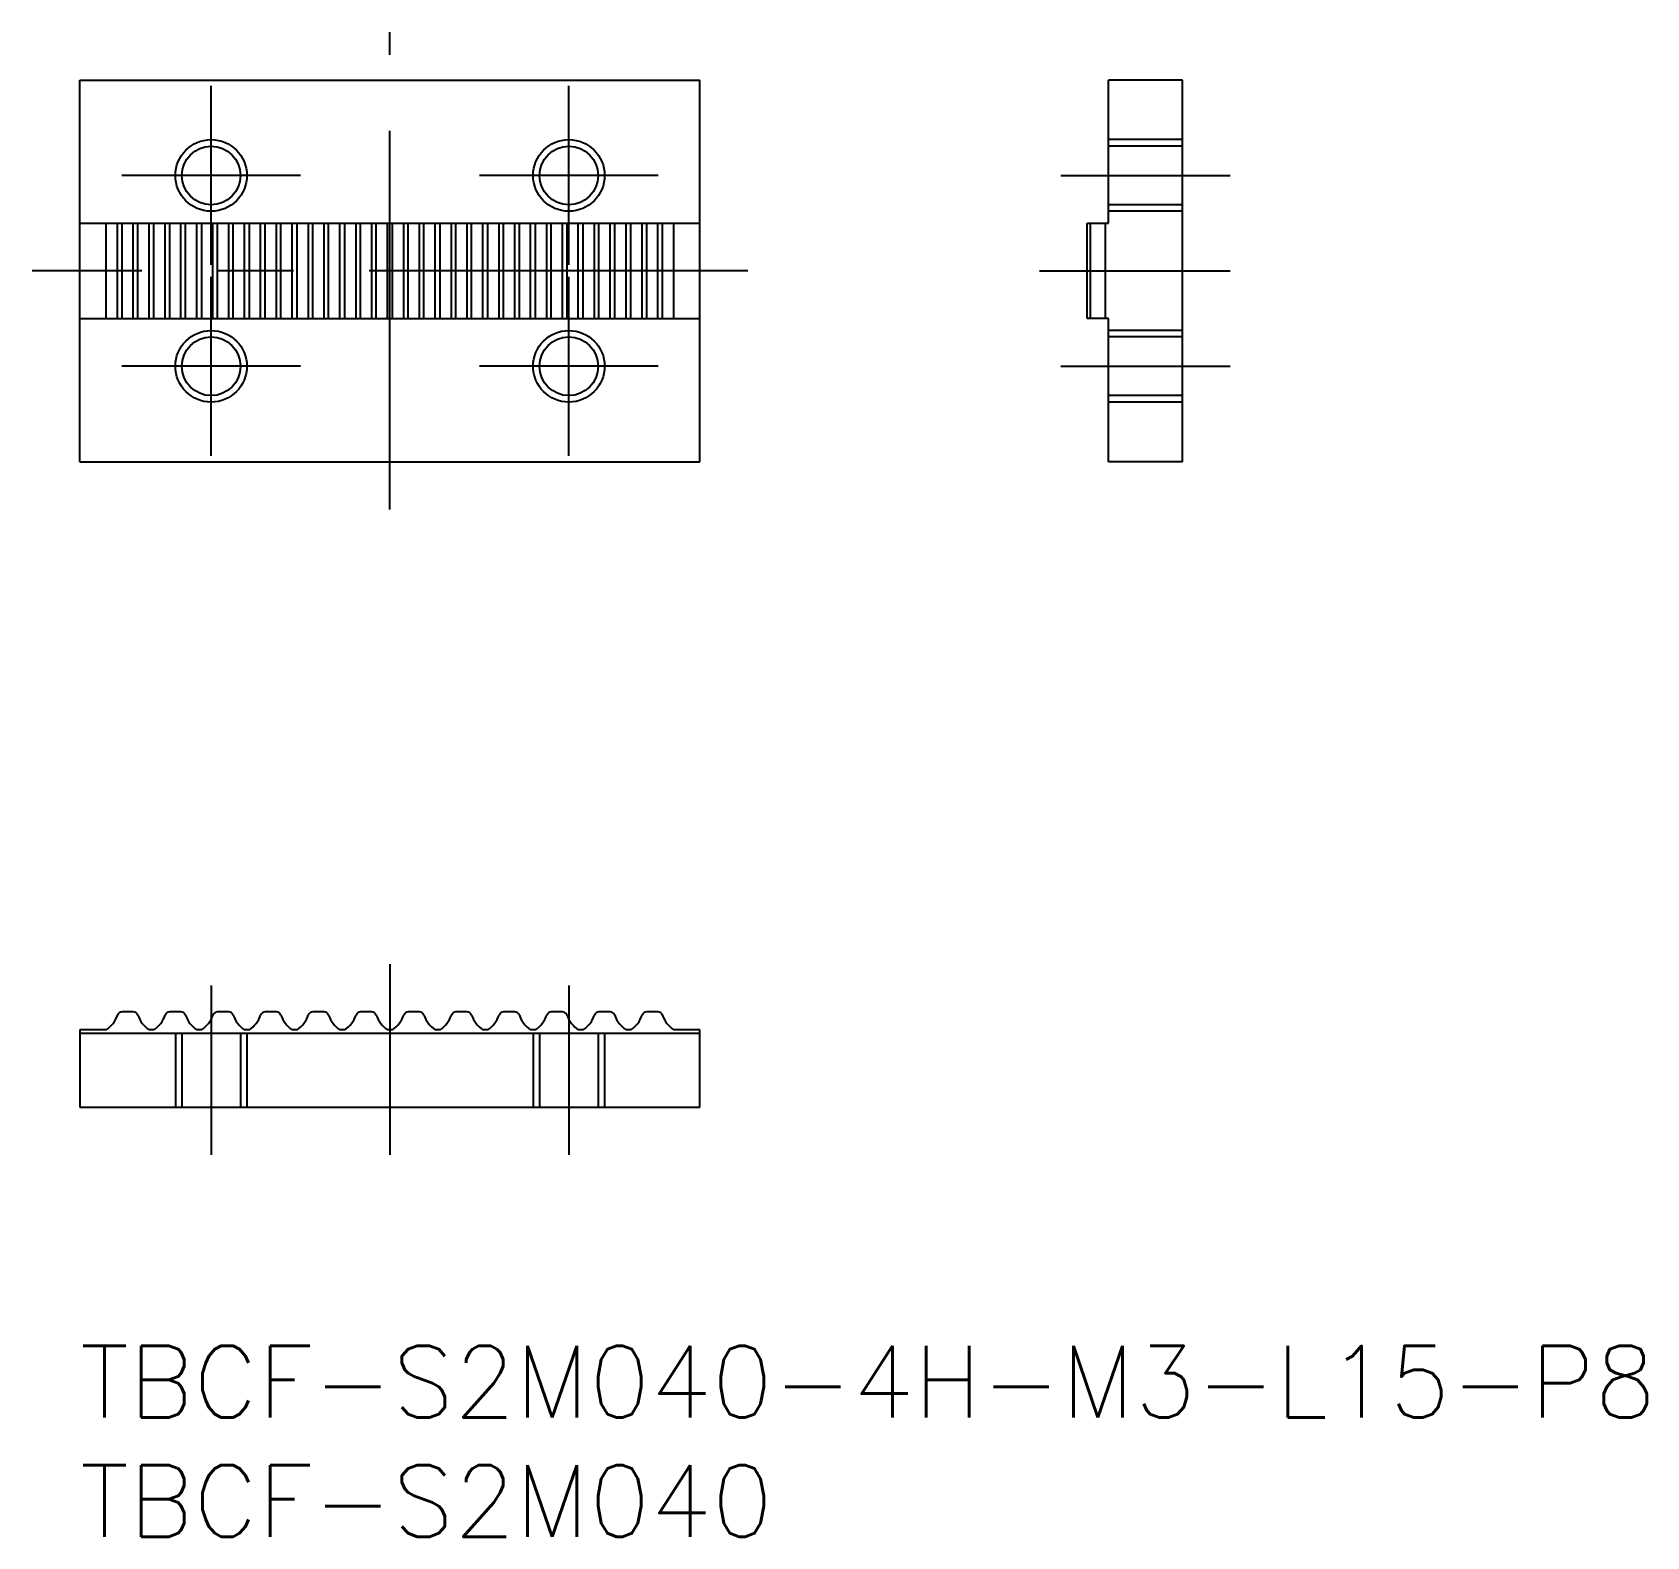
# Model space of a CAD drawing. Extents: x -2 to 65.7, y -8 to 55.1.
import ezdxf

# ---------------------------------------------------------------- set-up
doc = ezdxf.new("R2010")
doc.units = 0
doc.header["$LTSCALE"] = 0.5
doc.linetypes.add('CENTER', pattern=[50.8, 31.75, -6.35, 6.35, -6.35])
doc.linetypes.add('DASHED', pattern=[19.05, 12.7, -6.35])
for name, color, linetype in [('MSM_CENTER', 1, 'CENTER'), ('MSM_CONTINUOUS', 7, 'CONTINUOUS'), ('MSM_DASHED', 4, 'DASHED'), ('MSM_NARROW', 5, 'CONTINUOUS'), ('MSM_PART_NUMBER', 7, 'CONTINUOUS')]:
    doc.layers.add(name, color=color, linetype=linetype)
doc.styles.get("Standard").update_dxf_attribs({"font": 'txt.shx', "height": 3, "bigfont": 'bigfont.shx'})

msp = doc.modelspace()

# ---------------------------------------------------------------- linework, layer by layer
at = {"layer": 'MSM_CENTER'}
for p, q in [((13, 35.058), (13, 55.058)), ((5.5, 45.308), (5.5, 52.808)), ((20.5, 45.308), (20.5, 52.808)), ((9.25, 49.058), (1.75, 49.058)), ((24.25, 49.058), (16.75, 49.058)), ((41.137, 49.058), (48.237, 49.058)), ((28, 45.058), (-2, 45.058)), ((5.5, 37.308), (5.5, 44.808)), ((20.5, 37.308), (20.5, 44.808)), ((40.237, 45.058), (48.237, 45.058)), ((9.25, 41.058), (1.75, 41.058)), ((24.25, 41.058), (16.75, 41.058)), ((41.137, 41.058), (48.237, 41.058)), ((13, 16), (13, 8)), ((5.5, 15.1), (5.5, 8)), ((20.5, 15.1), (20.5, 8))]:
    msp.add_line(p, q, dxfattribs=at)
at = {"layer": 'MSM_CONTINUOUS'}
for p, q in [((0, 53.058), (26, 53.058)), ((0, 37.058), (0, 53.058)), ((26, 37.058), (26, 53.058)), ((46.237, 53.058), (43.137, 53.058)), ((43.137, 47.058), (43.137, 53.058)), ((46.237, 37.058), (46.237, 53.058)), ((0, 47.058), (26, 47.058)), ((1.103, 43.058), (1.103, 47.058)), ((2.897, 43.058), (2.897, 47.058)), ((3.103, 43.058), (3.103, 47.058)), ((4.897, 43.058), (4.897, 47.058)), ((5.103, 43.058), (5.103, 47.058)), ((6.897, 43.058), (6.897, 47.058)), ((7.103, 43.058), (7.103, 47.058)), ((8.897, 43.058), (8.897, 47.058)), ((9.103, 43.058), (9.103, 47.058)), ((10.897, 43.058), (10.897, 47.058)), ((11.103, 43.058), (11.103, 47.058)), ((12.897, 43.058), (12.897, 47.058)), ((13.103, 43.058), (13.103, 47.058)), ((14.897, 43.058), (14.897, 47.058)), ((15.103, 43.058), (15.103, 47.058)), ((16.897, 43.058), (16.897, 47.058)), ((17.103, 43.058), (17.103, 47.058)), ((18.897, 43.058), (18.897, 47.058)), ((19.103, 43.058), (19.103, 47.058)), ((20.897, 43.058), (20.897, 47.058)), ((21.103, 43.058), (21.103, 47.058)), ((22.897, 43.058), (22.897, 47.058)), ((23.103, 43.058), (23.103, 47.058)), ((24.897, 43.058), (24.897, 47.058)), ((42.237, 43.058), (42.237, 47.058)), ((42.237, 47.058), (43.137, 47.058)), ((42.997, 47.058), (42.997, 43.058)), ((0, 43.058), (26, 43.058)), ((43.137, 43.058), (42.237, 43.058)), ((43.137, 37.058), (43.137, 43.058)), ((0, 37.058), (26, 37.058)), ((46.237, 37.058), (43.137, 37.058)), ((2.236, 14), (1.764, 14)), ((4.236, 14), (3.764, 14)), ((6.236, 14), (5.764, 14)), ((8.236, 14), (7.764, 14)), ((10.236, 14), (9.764, 14)), ((12.236, 14), (11.764, 14)), ((14.236, 14), (13.764, 14)), ((16.236, 14), (15.764, 14)), ((18.236, 14), (17.764, 14)), ((20.236, 14), (19.764, 14)), ((22.236, 14), (21.764, 14)), ((24.236, 14), (23.764, 14)), ((0, 13.24), (0, 10)), ((1.103, 13.24), (0, 13.24)), ((0, 13.1), (26, 13.1)), ((3.103, 13.24), (2.897, 13.24)), ((5.103, 13.24), (4.897, 13.24)), ((7.103, 13.24), (6.897, 13.24)), ((9.103, 13.24), (8.897, 13.24)), ((11.103, 13.24), (10.897, 13.24)), ((13.103, 13.24), (12.897, 13.24)), ((15.103, 13.24), (14.897, 13.24)), ((17.103, 13.24), (16.897, 13.24)), ((19.103, 13.24), (18.897, 13.24)), ((21.103, 13.24), (20.897, 13.24)), ((23.103, 13.24), (22.897, 13.24)), ((26, 13.24), (24.897, 13.24)), ((26, 10), (26, 13.24)), ((0, 10), (26, 10))]:
    msp.add_line(p, q, dxfattribs=at)
for centre in [(5.5, 49.058), (20.5, 49.058), (5.5, 41.058), (20.5, 41.058)]:
    msp.add_circle(centre, 1.229, dxfattribs=at)
for centre, radius, start, end in [((0.35, 14.3), 1.3, 305.37459, 340.52878), ((1.764, 13.8), 0.2, 90, 160.52878), ((2.236, 13.8), 0.2, 19.47122, 90), ((3.65, 14.3), 1.3, 199.47122, 234.62541), ((2.35, 14.3), 1.3, 305.37459, 340.52878), ((3.764, 13.8), 0.2, 90, 160.52878), ((4.236, 13.8), 0.2, 19.47122, 90), ((5.65, 14.3), 1.3, 199.47122, 234.62541), ((4.35, 14.3), 1.3, 305.37459, 340.52878), ((5.764, 13.8), 0.2, 90, 160.52878), ((6.236, 13.8), 0.2, 19.47122, 90), ((7.65, 14.3), 1.3, 199.47122, 234.62541), ((6.35, 14.3), 1.3, 305.37459, 340.52878), ((7.764, 13.8), 0.2, 90, 160.52878), ((8.236, 13.8), 0.2, 19.47122, 90), ((9.65, 14.3), 1.3, 199.47122, 234.62541), ((8.35, 14.3), 1.3, 305.37459, 340.52878), ((9.764, 13.8), 0.2, 90, 160.52878), ((10.236, 13.8), 0.2, 19.47122, 90), ((11.65, 14.3), 1.3, 199.47122, 234.62541), ((10.35, 14.3), 1.3, 305.37459, 340.52878), ((11.764, 13.8), 0.2, 90, 160.52878), ((12.236, 13.8), 0.2, 19.47122, 90), ((13.65, 14.3), 1.3, 199.47122, 234.62541), ((12.35, 14.3), 1.3, 305.37459, 340.52878), ((13.764, 13.8), 0.2, 90, 160.52878), ((14.236, 13.8), 0.2, 19.47122, 90), ((15.65, 14.3), 1.3, 199.47122, 234.62541), ((14.35, 14.3), 1.3, 305.37459, 340.52878), ((15.764, 13.8), 0.2, 90, 160.52878), ((16.236, 13.8), 0.2, 19.47122, 90), ((17.65, 14.3), 1.3, 199.47122, 234.62541), ((16.35, 14.3), 1.3, 305.37459, 340.52878), ((17.764, 13.8), 0.2, 90, 160.52878), ((18.236, 13.8), 0.2, 19.47122, 90), ((19.65, 14.3), 1.3, 199.47122, 234.62541), ((18.35, 14.3), 1.3, 305.37459, 340.52878), ((19.764, 13.8), 0.2, 90, 160.52878), ((20.236, 13.8), 0.2, 19.47122, 90), ((21.65, 14.3), 1.3, 199.47122, 234.62541), ((20.35, 14.3), 1.3, 305.37459, 340.52878), ((21.764, 13.8), 0.2, 90, 160.52878), ((22.236, 13.8), 0.2, 19.47122, 90), ((23.65, 14.3), 1.3, 199.47122, 234.62541), ((22.35, 14.3), 1.3, 305.37459, 340.52878), ((23.764, 13.8), 0.2, 90, 160.52878), ((24.236, 13.8), 0.2, 19.47122, 90), ((25.65, 14.3), 1.3, 199.47122, 234.62541)]:
    msp.add_arc(centre, radius, start, end, dxfattribs=at)
at = {"layer": 'MSM_DASHED'}
for p, q in [((46.237, 50.558), (43.137, 50.558)), ((46.237, 50.288), (43.137, 50.288)), ((46.237, 47.829), (43.137, 47.829)), ((46.237, 47.558), (43.137, 47.558)), ((46.237, 42.558), (43.137, 42.558)), ((46.237, 42.288), (43.137, 42.288)), ((46.237, 39.829), (43.137, 39.829)), ((46.237, 39.558), (43.137, 39.558)), ((4, 13.1), (4, 10)), ((4.271, 13.1), (4.271, 10)), ((6.729, 13.1), (6.729, 10)), ((7, 13.1), (7, 10)), ((19, 13.1), (19, 10)), ((19.271, 13.1), (19.271, 10)), ((21.729, 13.1), (21.729, 10)), ((22, 13.1), (22, 10))]:
    msp.add_line(p, q, dxfattribs=at)
at = {"layer": 'MSM_NARROW'}
for p, q in [((1.576, 43.058), (1.576, 47.058)), ((1.764, 43.058), (1.764, 47.058)), ((2.236, 43.058), (2.236, 47.058)), ((2.424, 43.058), (2.424, 47.058)), ((3.576, 43.058), (3.576, 47.058)), ((3.764, 43.058), (3.764, 47.058)), ((4.236, 43.058), (4.236, 47.058)), ((4.424, 43.058), (4.424, 47.058)), ((5.576, 43.058), (5.576, 47.058)), ((5.764, 43.058), (5.764, 47.058)), ((6.236, 43.058), (6.236, 47.058)), ((6.424, 43.058), (6.424, 47.058)), ((7.576, 43.058), (7.576, 47.058)), ((7.764, 43.058), (7.764, 47.058)), ((8.236, 43.058), (8.236, 47.058)), ((8.424, 43.058), (8.424, 47.058)), ((9.576, 43.058), (9.576, 47.058)), ((9.764, 43.058), (9.764, 47.058)), ((10.236, 43.058), (10.236, 47.058)), ((10.424, 43.058), (10.424, 47.058)), ((11.576, 43.058), (11.576, 47.058)), ((11.764, 43.058), (11.764, 47.058)), ((12.236, 43.058), (12.236, 47.058)), ((12.424, 43.058), (12.424, 47.058)), ((13.576, 43.058), (13.576, 47.058)), ((13.764, 43.058), (13.764, 47.058)), ((14.236, 43.058), (14.236, 47.058)), ((14.424, 43.058), (14.424, 47.058)), ((15.576, 43.058), (15.576, 47.058)), ((15.764, 43.058), (15.764, 47.058)), ((16.236, 43.058), (16.236, 47.058)), ((16.424, 43.058), (16.424, 47.058)), ((17.576, 43.058), (17.576, 47.058)), ((17.764, 43.058), (17.764, 47.058)), ((18.236, 43.058), (18.236, 47.058)), ((18.424, 43.058), (18.424, 47.058)), ((19.576, 43.058), (19.576, 47.058)), ((19.764, 43.058), (19.764, 47.058)), ((20.236, 43.058), (20.236, 47.058)), ((20.424, 43.058), (20.424, 47.058)), ((21.576, 43.058), (21.576, 47.058)), ((21.764, 43.058), (21.764, 47.058)), ((22.236, 43.058), (22.236, 47.058)), ((22.424, 43.058), (22.424, 47.058)), ((23.576, 43.058), (23.576, 47.058)), ((23.764, 43.058), (23.764, 47.058)), ((24.236, 43.058), (24.236, 47.058)), ((24.424, 43.058), (24.424, 47.058)), ((42.371, 43.058), (42.371, 47.058))]:
    msp.add_line(p, q, dxfattribs=at)
for centre in [(5.5, 49.058), (20.5, 49.058), (5.5, 41.058), (20.5, 41.058)]:
    msp.add_circle(centre, 1.5, dxfattribs=at)

# ---------------------------------------------------------------- texts
at = {"layer": 'MSM_PART_NUMBER'}
for s, p in [('TBCF-S2M040-4H-M3-L15-P8', (0, -3)), ('TBCF-S2M040', (0, -8))]:
    msp.add_text(s, height=3, dxfattribs=at).set_placement(p)

doc.saveas('drawing.dxf')
